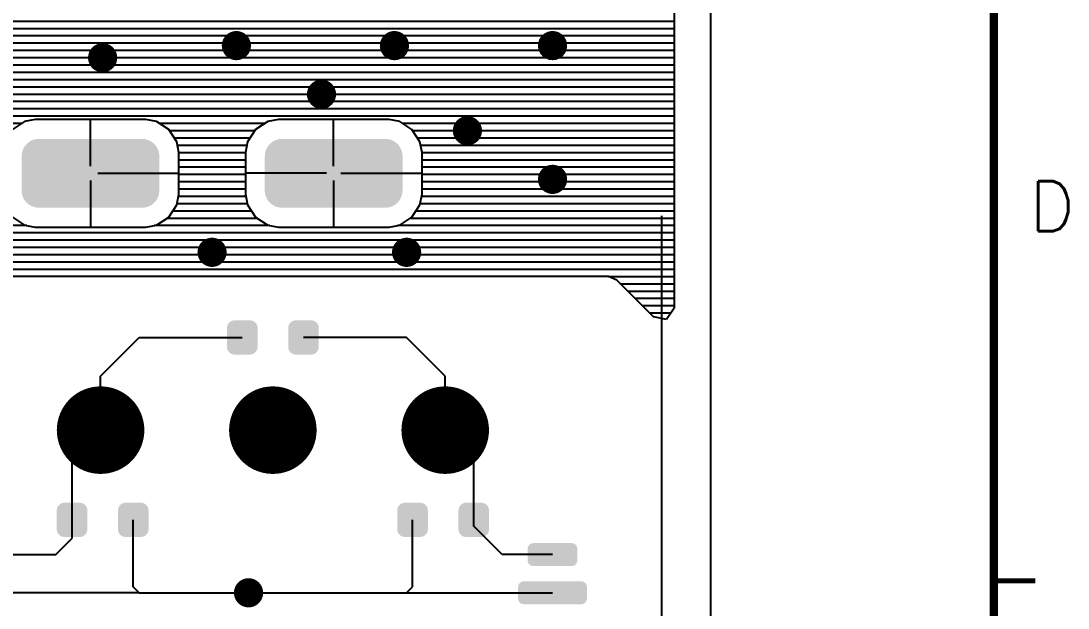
# Model space of a CAD drawing. Extents: x 295 to 953, y 10 to 290.
# Drawn here: x 823.6 to 886.4, y 103.4 to 138.6 of the extents above; entities that cross this region are included whole.
import ezdxf
from ezdxf.enums import TextEntityAlignment as Align

# ---------------------------------------------------------------- set-up
doc = ezdxf.new("R2010")
doc.units = 0
doc.header["$LTSCALE"] = 5
doc.header["$MEASUREMENT"] = 0
doc.layers.get('0').update_dxf_attribs({"linetype": 'CONTINUOUS', "lineweight": 25})
for name, color, linetype in [('DV-PEI-A6_BOT', 7, 'CONTINUOUS'), ('문자', 4, 'CONTINUOUS'), ('테두리', 3, 'CONTINUOUS')]:
    doc.layers.add(name, color=color, linetype=linetype)
doc.styles.get("Standard").update_dxf_attribs({"font": 'simplex.shx'})

# ---------------------------------------------------------------- blocks, each defined once
blk = doc.blocks.new('C')
at = {"layer": '테두리'}
blk.add_line((405, 285), (405, 15), dxfattribs=at)
for points, const_width in [([(15, 285), (15, 15), (405, 15), (405, 285), (15, 285)], 0.5), ([(407.5, 105), (405, 105)], 0.3)]:
    blk.add_lwpolyline(points, dxfattribs=dict(at, const_width=const_width))
at = {"layer": '문자'}
blk.add_text('D', height=3, dxfattribs=at).set_placement((408.5, 127.5), align=Align.MIDDLE)

msp = doc.modelspace()

# ---------------------------------------------------------------- linework, layer by layer
for points, const_width in [([(836.932, 137.15, -1), (836.056, 137.15, -1)], 0.876), ([(846.426, 137.15, -1), (845.549, 137.15, -1)], 0.876), ([(855.919, 137.15, -1), (855.043, 137.15, -1)], 0.876), ([(828.9, 136.42, -1), (828.023, 136.42, -1)], 0.876), ([(842.044, 134.229, -1), (841.168, 134.229, -1)], 0.876), ([(850.807, 132.038, -1), (849.931, 132.038, -1)], 0.876), ([(855.919, 129.117, -1), (855.043, 129.117, -1)], 0.876), ([(835.472, 124.736, -1), (834.596, 124.736, -1)], 0.876), ([(847.156, 124.736, -1), (846.28, 124.736, -1)], 0.876), ([(829.653, 114.057, -1), (827.024, 114.057, -1)], 2.629), ([(839.999, 114.057, -1), (837.37, 114.057, -1)], 2.629), ([(850.351, 114.057, -1), (847.722, 114.057, -1)], 2.629), ([(837.663, 104.289, -1), (836.786, 104.289, -1)], 0.876)]:
    msp.add_lwpolyline(points, format="xyb", close=True, dxfattribs=dict(const_width=const_width))
for points in [[(831.322, 131.419), (831.263, 131.454), (824.129, 131.419), (824.214, 131.454)], [(831.263, 131.454), (831.114, 131.504), (824.214, 131.454), (824.332, 131.504)], [(831.114, 131.504), (831.054, 131.524), (824.332, 131.504), (824.437, 131.524)], [(831.054, 131.524), (830.866, 131.544), (824.437, 131.524), (824.548, 131.544)], [(830.866, 131.544), (830.836, 131.548), (824.548, 131.544), (824.626, 131.548)], [(830.836, 131.548), (830.836, 131.551), (824.626, 131.548), (824.626, 131.551)], [(845.927, 131.419), (845.868, 131.454), (838.734, 131.419), (838.819, 131.454)], [(845.868, 131.454), (845.719, 131.504), (838.819, 131.454), (838.937, 131.504)], [(845.719, 131.504), (845.659, 131.524), (838.937, 131.504), (839.042, 131.524)], [(845.659, 131.524), (845.471, 131.544), (839.042, 131.524), (839.153, 131.544)], [(845.471, 131.544), (845.441, 131.548), (839.153, 131.544), (839.231, 131.548)], [(845.441, 131.548), (845.441, 131.551), (839.231, 131.548), (839.231, 131.551)], [(831.838, 130.735), (831.824, 130.811), (823.619, 130.735), (823.644, 130.811)], [(831.824, 130.811), (831.768, 130.943), (823.644, 130.811), (823.688, 130.943)], [(831.768, 130.943), (831.738, 131.013), (823.688, 130.943), (823.73, 131.013)], [(831.738, 131.013), (831.655, 131.132), (823.73, 131.013), (823.8, 131.132)], [(831.655, 131.132), (831.613, 131.193), (823.8, 131.132), (823.857, 131.193)], [(831.613, 131.193), (831.505, 131.293), (823.857, 131.193), (823.95, 131.293)], [(831.505, 131.293), (831.452, 131.342), (823.95, 131.293), (824.02, 131.342)], [(831.452, 131.342), (831.322, 131.419), (824.02, 131.342), (824.129, 131.419)], [(846.443, 130.735), (846.429, 130.811), (838.224, 130.735), (838.249, 130.811)], [(846.429, 130.811), (846.373, 130.943), (838.249, 130.811), (838.293, 130.943)], [(846.373, 130.943), (846.343, 131.013), (838.293, 130.943), (838.335, 131.013)], [(846.343, 131.013), (846.26, 131.132), (838.335, 131.013), (838.405, 131.132)], [(846.26, 131.132), (846.218, 131.193), (838.405, 131.132), (838.462, 131.193)], [(846.218, 131.193), (846.11, 131.293), (838.462, 131.193), (838.555, 131.293)], [(846.11, 131.293), (846.057, 131.342), (838.555, 131.293), (838.625, 131.342)], [(846.057, 131.342), (845.927, 131.419), (838.625, 131.342), (838.734, 131.419)], [(831.87, 128.443), (831.87, 130.517), (823.592, 128.443), (823.592, 130.517)], [(831.867, 130.517), (831.864, 130.595), (823.595, 130.517), (823.604, 130.595)], [(831.864, 130.595), (831.838, 130.735), (823.604, 130.595), (823.619, 130.735)], [(846.475, 128.443), (846.475, 130.517), (838.197, 128.443), (838.197, 130.517)], [(846.472, 130.517), (846.469, 130.595), (838.2, 130.517), (838.209, 130.595)], [(846.469, 130.595), (846.443, 130.735), (838.209, 130.595), (838.224, 130.735)], [(831.859, 128.364), (831.867, 128.443), (823.598, 128.364), (823.595, 128.443)], [(831.843, 128.225), (831.859, 128.364), (823.624, 128.225), (823.598, 128.364)], [(846.464, 128.364), (846.472, 128.443), (838.203, 128.364), (838.2, 128.443)], [(846.448, 128.225), (846.464, 128.364), (838.229, 128.225), (838.203, 128.364)], [(831.818, 128.148), (831.843, 128.225), (823.639, 128.148), (823.624, 128.225)], [(831.774, 128.016), (831.818, 128.148), (823.694, 128.016), (823.639, 128.148)], [(831.732, 127.946), (831.774, 128.016), (823.724, 127.946), (823.694, 128.016)], [(831.662, 127.827), (831.732, 127.946), (823.807, 127.827), (823.724, 127.946)], [(831.605, 127.766), (831.662, 127.827), (823.85, 127.766), (823.807, 127.827)], [(831.513, 127.666), (831.605, 127.766), (823.957, 127.666), (823.85, 127.766)], [(831.442, 127.617), (831.513, 127.666), (824.011, 127.617), (823.957, 127.666)], [(846.423, 128.148), (846.448, 128.225), (838.244, 128.148), (838.229, 128.225)], [(846.379, 128.016), (846.423, 128.148), (838.299, 128.016), (838.244, 128.148)], [(846.337, 127.946), (846.379, 128.016), (838.329, 127.946), (838.299, 128.016)], [(846.267, 127.827), (846.337, 127.946), (838.412, 127.827), (838.329, 127.946)], [(846.21, 127.766), (846.267, 127.827), (838.455, 127.766), (838.412, 127.827)], [(846.118, 127.666), (846.21, 127.766), (838.562, 127.666), (838.455, 127.766)], [(846.047, 127.617), (846.118, 127.666), (838.616, 127.617), (838.562, 127.666)], [(831.333, 127.541), (831.442, 127.617), (824.14, 127.541), (824.011, 127.617)], [(831.249, 127.505), (831.333, 127.541), (824.2, 127.505), (824.14, 127.541)], [(831.131, 127.455), (831.249, 127.505), (824.349, 127.455), (824.2, 127.505)], [(831.025, 127.436), (831.131, 127.455), (824.408, 127.436), (824.349, 127.455)], [(830.915, 127.415), (831.025, 127.436), (824.597, 127.415), (824.408, 127.436)], [(830.836, 127.412), (830.915, 127.415), (824.626, 127.412), (824.597, 127.415)], [(830.836, 127.409), (830.836, 127.412), (824.626, 127.409), (824.626, 127.412)], [(845.938, 127.541), (846.047, 127.617), (838.745, 127.541), (838.616, 127.617)], [(845.854, 127.505), (845.938, 127.541), (838.805, 127.505), (838.745, 127.541)], [(845.736, 127.455), (845.854, 127.505), (838.954, 127.455), (838.805, 127.505)], [(845.63, 127.436), (845.736, 127.455), (839.013, 127.436), (838.954, 127.455)], [(845.52, 127.415), (845.63, 127.436), (839.202, 127.415), (839.013, 127.436)], [(845.441, 127.412), (845.52, 127.415), (839.231, 127.412), (839.202, 127.415)], [(845.441, 127.409), (845.441, 127.412), (839.231, 127.409), (839.231, 127.412)], [(837.771, 120.2), (837.751, 120.328), (835.93, 120.2), (835.952, 120.328)], [(837.771, 120.197), (837.771, 120.2), (835.93, 120.197), (835.93, 120.2)], [(837.771, 119.052), (837.771, 120.197), (835.93, 119.052), (835.93, 120.197)], [(837.751, 120.328), (837.744, 120.344), (835.952, 120.328), (835.955, 120.344)], [(837.744, 120.344), (837.687, 120.459), (835.955, 120.344), (836.016, 120.459)], [(837.687, 120.459), (837.675, 120.472), (836.016, 120.459), (836.023, 120.472)], [(837.675, 120.472), (837.586, 120.564), (836.023, 120.472), (836.119, 120.564)], [(837.586, 120.564), (837.567, 120.573), (836.119, 120.564), (836.129, 120.573)], [(837.567, 120.573), (837.456, 120.631), (836.129, 120.573), (836.25, 120.631)], [(837.456, 120.631), (837.426, 120.636), (836.25, 120.631), (836.26, 120.636)], [(837.426, 120.636), (837.312, 120.654), (836.26, 120.636), (836.389, 120.654)], [(837.312, 120.654), (837.312, 120.658), (836.389, 120.654), (836.389, 120.658)], [(841.445, 120.2), (841.426, 120.328), (839.605, 120.2), (839.627, 120.328)], [(841.445, 120.197), (841.445, 120.2), (839.605, 120.197), (839.605, 120.2)], [(841.445, 119.052), (841.445, 120.197), (839.605, 119.052), (839.605, 120.197)], [(841.426, 120.328), (841.418, 120.344), (839.627, 120.328), (839.629, 120.344)], [(841.418, 120.344), (841.362, 120.459), (839.629, 120.344), (839.691, 120.459)], [(841.362, 120.459), (841.349, 120.472), (839.691, 120.459), (839.698, 120.472)], [(841.349, 120.472), (841.26, 120.564), (839.698, 120.472), (839.793, 120.564)], [(841.26, 120.564), (841.242, 120.573), (839.793, 120.564), (839.803, 120.573)], [(841.242, 120.573), (841.131, 120.631), (839.803, 120.573), (839.925, 120.631)], [(841.131, 120.631), (841.101, 120.636), (839.925, 120.631), (839.935, 120.636)], [(841.101, 120.636), (840.987, 120.654), (839.935, 120.636), (840.064, 120.654)], [(840.987, 120.654), (840.987, 120.658), (840.064, 120.654), (840.064, 120.658)], [(837.771, 119.049), (837.771, 119.052), (835.93, 119.049), (835.93, 119.052)], [(837.749, 118.92), (837.771, 119.049), (835.95, 118.92), (835.93, 119.049)], [(837.746, 118.905), (837.749, 118.92), (835.957, 118.905), (835.95, 118.92)], [(837.685, 118.789), (837.746, 118.905), (836.014, 118.789), (835.957, 118.905)], [(841.445, 119.049), (841.445, 119.052), (839.605, 119.049), (839.605, 119.052)], [(841.423, 118.92), (841.445, 119.049), (839.625, 118.92), (839.605, 119.049)], [(841.421, 118.905), (841.423, 118.92), (839.632, 118.905), (839.625, 118.92)], [(841.359, 118.789), (841.421, 118.905), (839.688, 118.789), (839.632, 118.905)], [(837.678, 118.776), (837.685, 118.789), (836.026, 118.776), (836.014, 118.789)], [(837.582, 118.685), (837.678, 118.776), (836.115, 118.685), (836.026, 118.776)], [(837.572, 118.675), (837.582, 118.685), (836.134, 118.675), (836.115, 118.685)], [(837.451, 118.617), (837.572, 118.675), (836.245, 118.617), (836.134, 118.675)], [(837.441, 118.612), (837.451, 118.617), (836.275, 118.612), (836.245, 118.617)], [(837.312, 118.594), (837.441, 118.612), (836.389, 118.594), (836.275, 118.612)], [(837.312, 118.59), (837.312, 118.594), (836.389, 118.59), (836.389, 118.594)], [(841.352, 118.776), (841.359, 118.789), (839.701, 118.776), (839.688, 118.789)], [(841.257, 118.685), (841.352, 118.776), (839.79, 118.685), (839.701, 118.776)], [(841.247, 118.675), (841.257, 118.685), (839.808, 118.675), (839.79, 118.685)], [(841.125, 118.617), (841.247, 118.675), (839.92, 118.617), (839.808, 118.675)], [(841.115, 118.612), (841.125, 118.617), (839.95, 118.612), (839.92, 118.617)], [(840.987, 118.594), (841.115, 118.612), (840.064, 118.594), (839.95, 118.612)], [(840.987, 118.59), (840.987, 118.594), (840.064, 118.59), (840.064, 118.594)], [(827.52, 109.39), (827.464, 109.506), (825.731, 109.39), (825.793, 109.506)], [(827.464, 109.506), (827.451, 109.519), (825.793, 109.506), (825.8, 109.519)], [(827.451, 109.519), (827.362, 109.61), (825.8, 109.519), (825.895, 109.61)], [(827.362, 109.61), (827.344, 109.62), (825.895, 109.61), (825.905, 109.62)], [(827.344, 109.62), (827.233, 109.677), (825.905, 109.62), (826.027, 109.677)], [(827.233, 109.677), (827.203, 109.682), (826.027, 109.677), (826.037, 109.682)], [(827.203, 109.682), (827.089, 109.701), (826.037, 109.682), (826.166, 109.701)], [(827.089, 109.701), (827.089, 109.705), (826.166, 109.701), (826.166, 109.705)], [(831.195, 109.39), (831.139, 109.506), (829.406, 109.39), (829.467, 109.506)], [(831.139, 109.506), (831.126, 109.519), (829.467, 109.506), (829.474, 109.519)], [(831.126, 109.519), (831.037, 109.61), (829.474, 109.519), (829.57, 109.61)], [(831.037, 109.61), (831.019, 109.62), (829.57, 109.61), (829.58, 109.62)], [(831.019, 109.62), (830.907, 109.677), (829.58, 109.62), (829.701, 109.677)], [(830.907, 109.677), (830.877, 109.682), (829.701, 109.677), (829.712, 109.682)], [(830.877, 109.682), (830.763, 109.701), (829.712, 109.682), (829.84, 109.701)], [(830.763, 109.701), (830.763, 109.705), (829.84, 109.701), (829.84, 109.705)], [(847.967, 109.39), (847.911, 109.506), (846.178, 109.39), (846.24, 109.506)], [(847.911, 109.506), (847.898, 109.519), (846.24, 109.506), (846.247, 109.519)], [(847.898, 109.519), (847.809, 109.61), (846.247, 109.519), (846.342, 109.61)], [(847.809, 109.61), (847.791, 109.62), (846.342, 109.61), (846.352, 109.62)], [(847.791, 109.62), (847.68, 109.677), (846.352, 109.62), (846.474, 109.677)], [(847.68, 109.677), (847.65, 109.682), (846.474, 109.677), (846.484, 109.682)], [(847.65, 109.682), (847.536, 109.701), (846.484, 109.682), (846.613, 109.701)], [(847.536, 109.701), (847.536, 109.705), (846.613, 109.701), (846.613, 109.705)], [(851.642, 109.39), (851.586, 109.506), (849.853, 109.39), (849.914, 109.506)], [(851.586, 109.506), (851.573, 109.519), (849.914, 109.506), (849.921, 109.519)], [(851.573, 109.519), (851.484, 109.61), (849.921, 109.519), (850.017, 109.61)], [(851.484, 109.61), (851.466, 109.62), (850.017, 109.61), (850.027, 109.62)], [(851.466, 109.62), (851.354, 109.677), (850.027, 109.62), (850.148, 109.677)], [(851.354, 109.677), (851.324, 109.682), (850.148, 109.677), (850.159, 109.682)], [(851.324, 109.682), (851.21, 109.701), (850.159, 109.682), (850.287, 109.701)], [(851.21, 109.701), (851.21, 109.705), (850.287, 109.701), (850.287, 109.705)], [(827.547, 109.246), (827.528, 109.374), (825.707, 109.246), (825.729, 109.374)], [(827.547, 109.243), (827.547, 109.246), (825.707, 109.243), (825.707, 109.246)], [(827.547, 108.098), (827.547, 109.243), (825.707, 108.098), (825.707, 109.243)], [(827.528, 109.374), (827.52, 109.39), (825.729, 109.374), (825.731, 109.39)], [(831.222, 109.246), (831.202, 109.374), (829.382, 109.246), (829.403, 109.374)], [(831.222, 109.243), (831.222, 109.246), (829.382, 109.243), (829.382, 109.246)], [(831.222, 108.098), (831.222, 109.243), (829.382, 108.098), (829.382, 109.243)], [(831.202, 109.374), (831.195, 109.39), (829.403, 109.374), (829.406, 109.39)], [(847.994, 109.246), (847.975, 109.374), (846.154, 109.246), (846.176, 109.374)], [(847.994, 109.243), (847.994, 109.246), (846.154, 109.243), (846.154, 109.246)], [(847.994, 108.098), (847.994, 109.243), (846.154, 108.098), (846.154, 109.243)], [(847.975, 109.374), (847.967, 109.39), (846.176, 109.374), (846.178, 109.39)], [(851.669, 109.246), (851.649, 109.374), (849.829, 109.246), (849.85, 109.374)], [(851.669, 109.243), (851.669, 109.246), (849.829, 109.243), (849.829, 109.246)], [(851.669, 108.098), (851.669, 109.243), (849.829, 108.098), (849.829, 109.243)], [(851.649, 109.374), (851.642, 109.39), (849.85, 109.374), (849.853, 109.39)], [(827.547, 108.095), (827.547, 108.098), (825.707, 108.095), (825.707, 108.098)], [(827.525, 107.967), (827.547, 108.095), (825.726, 107.967), (825.707, 108.095)], [(827.523, 107.951), (827.525, 107.967), (825.734, 107.951), (825.726, 107.967)], [(827.461, 107.835), (827.523, 107.951), (825.79, 107.835), (825.734, 107.951)], [(827.454, 107.822), (827.461, 107.835), (825.803, 107.822), (825.79, 107.835)], [(827.359, 107.731), (827.454, 107.822), (825.892, 107.731), (825.803, 107.822)], [(827.349, 107.721), (827.359, 107.731), (825.91, 107.721), (825.892, 107.731)], [(827.227, 107.664), (827.349, 107.721), (826.021, 107.664), (825.91, 107.721)], [(827.217, 107.659), (827.227, 107.664), (826.051, 107.659), (826.021, 107.664)], [(827.089, 107.64), (827.217, 107.659), (826.166, 107.64), (826.051, 107.659)], [(827.089, 107.636), (827.089, 107.64), (826.166, 107.636), (826.166, 107.64)], [(831.222, 108.095), (831.222, 108.098), (829.382, 108.095), (829.382, 108.098)], [(831.2, 107.967), (831.222, 108.095), (829.401, 107.967), (829.382, 108.095)], [(831.197, 107.951), (831.2, 107.967), (829.409, 107.951), (829.401, 107.967)], [(831.136, 107.835), (831.197, 107.951), (829.465, 107.835), (829.409, 107.951)], [(831.129, 107.822), (831.136, 107.835), (829.478, 107.822), (829.465, 107.835)], [(831.033, 107.731), (831.129, 107.822), (829.567, 107.731), (829.478, 107.822)], [(831.024, 107.721), (831.033, 107.731), (829.585, 107.721), (829.567, 107.731)], [(830.902, 107.664), (831.024, 107.721), (829.696, 107.664), (829.585, 107.721)], [(830.892, 107.659), (830.902, 107.664), (829.726, 107.659), (829.696, 107.664)], [(830.763, 107.64), (830.892, 107.659), (829.84, 107.64), (829.726, 107.659)], [(830.763, 107.636), (830.763, 107.64), (829.84, 107.636), (829.84, 107.64)], [(847.994, 108.095), (847.994, 108.098), (846.154, 108.095), (846.154, 108.098)], [(847.972, 107.967), (847.994, 108.095), (846.173, 107.967), (846.154, 108.095)], [(847.97, 107.951), (847.972, 107.967), (846.181, 107.951), (846.173, 107.967)], [(847.908, 107.835), (847.97, 107.951), (846.237, 107.835), (846.181, 107.951)], [(847.901, 107.822), (847.908, 107.835), (846.25, 107.822), (846.237, 107.835)], [(847.806, 107.731), (847.901, 107.822), (846.339, 107.731), (846.25, 107.822)], [(847.796, 107.721), (847.806, 107.731), (846.357, 107.721), (846.339, 107.731)], [(847.674, 107.664), (847.796, 107.721), (846.468, 107.664), (846.357, 107.721)], [(847.664, 107.659), (847.674, 107.664), (846.498, 107.659), (846.468, 107.664)], [(847.536, 107.64), (847.664, 107.659), (846.613, 107.64), (846.498, 107.659)], [(847.536, 107.636), (847.536, 107.64), (846.613, 107.636), (846.613, 107.64)], [(851.669, 108.095), (851.669, 108.098), (849.829, 108.095), (849.829, 108.098)], [(851.647, 107.967), (851.669, 108.095), (849.848, 107.967), (849.829, 108.095)], [(851.644, 107.951), (851.647, 107.967), (849.856, 107.951), (849.848, 107.967)], [(851.583, 107.835), (851.644, 107.951), (849.912, 107.835), (849.856, 107.951)], [(851.576, 107.822), (851.583, 107.835), (849.925, 107.822), (849.912, 107.835)], [(851.48, 107.731), (851.576, 107.822), (850.014, 107.731), (849.925, 107.822)], [(851.471, 107.721), (851.48, 107.731), (850.032, 107.721), (850.014, 107.731)], [(851.349, 107.664), (851.471, 107.721), (850.143, 107.664), (850.032, 107.721)], [(851.339, 107.659), (851.349, 107.664), (850.173, 107.659), (850.143, 107.664)], [(851.21, 107.64), (851.339, 107.659), (850.287, 107.64), (850.173, 107.659)], [(851.21, 107.636), (851.21, 107.64), (850.287, 107.636), (850.287, 107.64)], [(856.976, 106.93), (856.975, 106.963), (853.985, 106.93), (853.991, 106.963)], [(856.976, 106.24), (856.976, 106.93), (853.985, 106.24), (853.985, 106.93)], [(856.975, 106.963), (856.948, 107.054), (853.991, 106.963), (854.008, 107.054)], [(856.948, 107.054), (856.94, 107.084), (854.008, 107.054), (854.027, 107.084)], [(856.94, 107.084), (856.881, 107.161), (854.027, 107.084), (854.075, 107.161)], [(856.881, 107.161), (856.863, 107.185), (854.075, 107.161), (854.105, 107.185)], [(856.863, 107.185), (856.777, 107.238), (854.105, 107.185), (854.175, 107.238)], [(856.777, 107.238), (856.756, 107.251), (854.175, 107.238), (854.222, 107.251)], [(856.756, 107.251), (856.64, 107.273), (854.222, 107.251), (854.297, 107.273)], [(856.64, 107.273), (856.632, 107.274), (854.297, 107.273), (854.33, 107.274)], [(856.97, 106.207), (856.976, 106.24), (853.987, 106.207), (853.985, 106.24)], [(856.953, 106.116), (856.97, 106.207), (854.013, 106.116), (853.987, 106.207)], [(856.934, 106.086), (856.953, 106.116), (854.022, 106.086), (854.013, 106.116)], [(856.887, 106.008), (856.934, 106.086), (854.08, 106.008), (854.022, 106.086)], [(856.856, 105.985), (856.887, 106.008), (854.098, 105.985), (854.08, 106.008)], [(856.786, 105.932), (856.856, 105.985), (854.184, 105.932), (854.098, 105.985)], [(856.74, 105.919), (856.786, 105.932), (854.206, 105.919), (854.184, 105.932)], [(856.665, 105.897), (856.74, 105.919), (854.321, 105.897), (854.206, 105.919)], [(856.632, 105.896), (856.665, 105.897), (854.33, 105.896), (854.321, 105.897)], [(857.552, 103.944), (857.552, 104.634), (853.41, 103.944), (853.41, 104.634)], [(857.549, 104.634), (857.547, 104.664), (853.413, 104.634), (853.418, 104.664)], [(857.547, 104.664), (857.521, 104.758), (853.418, 104.664), (853.436, 104.758)], [(857.521, 104.758), (857.514, 104.785), (853.436, 104.758), (853.453, 104.785)], [(857.514, 104.785), (857.454, 104.865), (853.453, 104.785), (853.502, 104.865)], [(857.454, 104.865), (857.438, 104.887), (853.502, 104.865), (853.53, 104.887)], [(857.438, 104.887), (857.351, 104.942), (853.53, 104.887), (853.603, 104.942)], [(857.351, 104.942), (857.331, 104.954), (853.603, 104.942), (853.646, 104.954)], [(857.331, 104.954), (857.215, 104.977), (853.646, 104.954), (853.724, 104.977)], [(857.215, 104.977), (857.207, 104.978), (853.724, 104.977), (853.754, 104.978)], [(857.543, 103.914), (857.549, 103.944), (853.414, 103.914), (853.413, 103.944)], [(857.526, 103.82), (857.543, 103.914), (853.44, 103.82), (853.414, 103.914)], [(857.509, 103.793), (857.526, 103.82), (853.448, 103.793), (853.44, 103.82)], [(857.459, 103.713), (857.509, 103.793), (853.507, 103.713), (853.448, 103.793)], [(857.431, 103.691), (857.459, 103.713), (853.523, 103.691), (853.507, 103.713)], [(857.358, 103.636), (857.431, 103.691), (853.611, 103.636), (853.523, 103.691)], [(857.316, 103.624), (857.358, 103.636), (853.63, 103.624), (853.611, 103.636)], [(857.237, 103.601), (857.316, 103.624), (853.746, 103.601), (853.63, 103.624)], [(857.207, 103.6), (857.237, 103.601), (853.754, 103.6), (853.746, 103.601)]]:
    msp.add_solid(points)
at = {"layer": 'DV-PEI-A6_BOT'}
for p, q in [((864.974, 255.094), (864.974, 84.899)), ((862.783, 139.341), (862.783, 121.383)), ((862.783, 138.605), (821.305, 138.605)), ((862.783, 138.167), (788.742, 138.167)), ((862.783, 137.729), (788.975, 137.729)), ((862.783, 137.29), (789.045, 137.29)), ((862.783, 136.852), (789.045, 136.852)), ((862.783, 135.976), (789.01, 135.976)), ((862.783, 136.414), (789.045, 136.414)), ((862.783, 135.538), (788.859, 135.538)), ((862.783, 134.662), (783.916, 134.662)), ((862.783, 135.1), (788.543, 135.1)), ((862.783, 134.223), (783.916, 134.223)), ((862.783, 133.785), (783.916, 133.785)), ((862.783, 133.347), (783.916, 133.347)), ((862.783, 132.909), (783.916, 132.909)), ((824.413, 132.716), (823.77, 132.588)), ((831.055, 132.716), (824.413, 132.716)), ((827.731, 129.918), (827.731, 132.716)), ((831.698, 132.588), (831.055, 132.716)), ((839.018, 132.716), (838.375, 132.588)), ((845.66, 132.716), (839.018, 132.716)), ((842.336, 129.918), (842.336, 132.716)), ((846.303, 132.588), (845.66, 132.716)), ((823.601, 132.471), (783.916, 132.471)), ((823.77, 132.588), (823.04, 132.103)), ((832.428, 132.103), (831.698, 132.588)), ((838.206, 132.471), (831.867, 132.471)), ((832.913, 131.373), (832.428, 132.103)), ((837.645, 132.103), (837.16, 131.373)), ((838.375, 132.588), (837.645, 132.103)), ((847.033, 132.103), (846.303, 132.588)), ((862.783, 132.471), (846.472, 132.471)), ((847.518, 131.373), (847.033, 132.103)), ((837.604, 132.033), (832.469, 132.033)), ((837.312, 131.595), (832.761, 131.595)), ((862.783, 132.033), (847.074, 132.033)), ((862.783, 131.595), (847.366, 131.595)), ((833.042, 130.73), (832.913, 131.373)), ((837.113, 131.156), (832.96, 131.156)), ((837.16, 131.373), (837.032, 130.73)), ((847.647, 130.73), (847.518, 131.373)), ((862.783, 131.156), (847.565, 131.156)), ((833.042, 128.224), (833.042, 130.73)), ((837.032, 130.718), (833.042, 130.718)), ((837.032, 130.28), (833.042, 130.28)), ((837.032, 130.73), (837.032, 128.224)), ((847.647, 128.224), (847.647, 130.73)), ((862.783, 130.718), (847.647, 130.718)), ((862.783, 130.28), (847.647, 130.28)), ((837.032, 129.842), (833.042, 129.842)), ((862.783, 129.842), (847.647, 129.842)), ((827.731, 129.042), (827.731, 126.237)), ((828.169, 129.48), (833.042, 129.48)), ((837.032, 129.404), (833.042, 129.404)), ((837.032, 128.966), (833.042, 128.966)), ((841.898, 129.48), (837.032, 129.48)), ((842.336, 129.042), (842.336, 126.237)), ((842.774, 129.48), (847.647, 129.48)), ((862.783, 129.404), (847.647, 129.404)), ((862.783, 128.966), (847.647, 128.966)), ((837.032, 128.527), (833.042, 128.527)), ((862.783, 128.527), (847.647, 128.527)), ((832.913, 127.581), (833.042, 128.224)), ((837.055, 128.089), (833.018, 128.089)), ((837.032, 128.224), (837.16, 127.581)), ((847.518, 127.581), (847.647, 128.224)), ((862.783, 128.089), (847.623, 128.089)), ((832.428, 126.851), (832.913, 127.581)), ((837.406, 127.213), (832.668, 127.213)), ((837.143, 127.651), (832.931, 127.651)), ((837.16, 127.581), (837.645, 126.851)), ((847.033, 126.851), (847.518, 127.581)), ((862.783, 127.213), (847.273, 127.213)), ((862.783, 127.651), (847.536, 127.651)), ((823.04, 126.851), (823.77, 126.366)), ((831.698, 126.366), (832.428, 126.851)), ((837.756, 126.775), (832.317, 126.775)), ((837.645, 126.851), (838.375, 126.366)), ((846.303, 126.366), (847.033, 126.851)), ((862.783, 126.775), (846.922, 126.775)), ((862.053, 99.907), (862.053, 126.927)), ((862.783, 125.899), (822.386, 125.899)), ((823.905, 126.337), (822.52, 126.337)), ((823.77, 126.366), (824.413, 126.237)), ((824.413, 126.237), (831.055, 126.237)), ((831.055, 126.237), (831.698, 126.366)), ((838.51, 126.337), (831.564, 126.337)), ((838.375, 126.366), (839.018, 126.237)), ((839.018, 126.237), (845.66, 126.237)), ((845.66, 126.237), (846.303, 126.366)), ((862.783, 126.337), (846.169, 126.337)), ((862.783, 125.46), (822.094, 125.46)), ((862.783, 124.584), (783.11, 124.584)), ((862.783, 125.022), (821.626, 125.022)), ((862.783, 124.146), (783.11, 124.146)), ((862.783, 123.708), (783.11, 123.708)), ((858.834, 123.275), (821.889, 123.275)), ((859.348, 123.059), (858.834, 123.275)), ((862.783, 123.27), (858.834, 123.27)), ((861.539, 120.869), (859.348, 123.059)), ((862.783, 122.832), (859.576, 122.832)), ((862.783, 122.393), (860.014, 122.393)), ((862.783, 121.955), (860.452, 121.955)), ((862.783, 121.517), (860.89, 121.517)), ((862.783, 121.383), (862.333, 120.711)), ((862.585, 121.079), (861.329, 121.079)), ((862.333, 120.711), (861.539, 120.869)), ((828.339, 117.305), (830.652, 119.624)), ((830.652, 119.624), (836.851, 119.624)), ((846.718, 119.624), (840.525, 119.624)), ((849.037, 117.305), (846.718, 119.624)), ((828.339, 114.057), (828.339, 117.305)), ((849.037, 114.057), (849.037, 117.305)), ((826.627, 112.339), (828.339, 114.057)), ((850.749, 112.339), (849.037, 114.057)), ((826.627, 108.67), (826.627, 112.339)), ((850.749, 108.67), (850.749, 112.339)), ((826.627, 107.561), (826.627, 108.67)), ((830.302, 104.64), (830.302, 108.67)), ((847.074, 104.64), (847.074, 108.67)), ((850.749, 108.291), (850.749, 108.67)), ((852.455, 106.585), (850.749, 108.291)), ((825.651, 106.585), (826.627, 107.561)), ((820.429, 106.585), (825.651, 106.585)), ((855.481, 106.585), (852.455, 106.585)), ((830.652, 104.289), (830.302, 104.64)), ((846.718, 104.289), (847.074, 104.64)), ((830.652, 104.289), (820.429, 104.289)), ((830.652, 104.289), (837.224, 104.289)), ((837.224, 104.289), (846.718, 104.289)), ((846.718, 104.289), (855.481, 104.289))]:
    msp.add_line(p, q, dxfattribs=at)

# ---------------------------------------------------------------- block references
msp.add_blockref('C', (476.978, 0))

doc.saveas('drawing.dxf')
